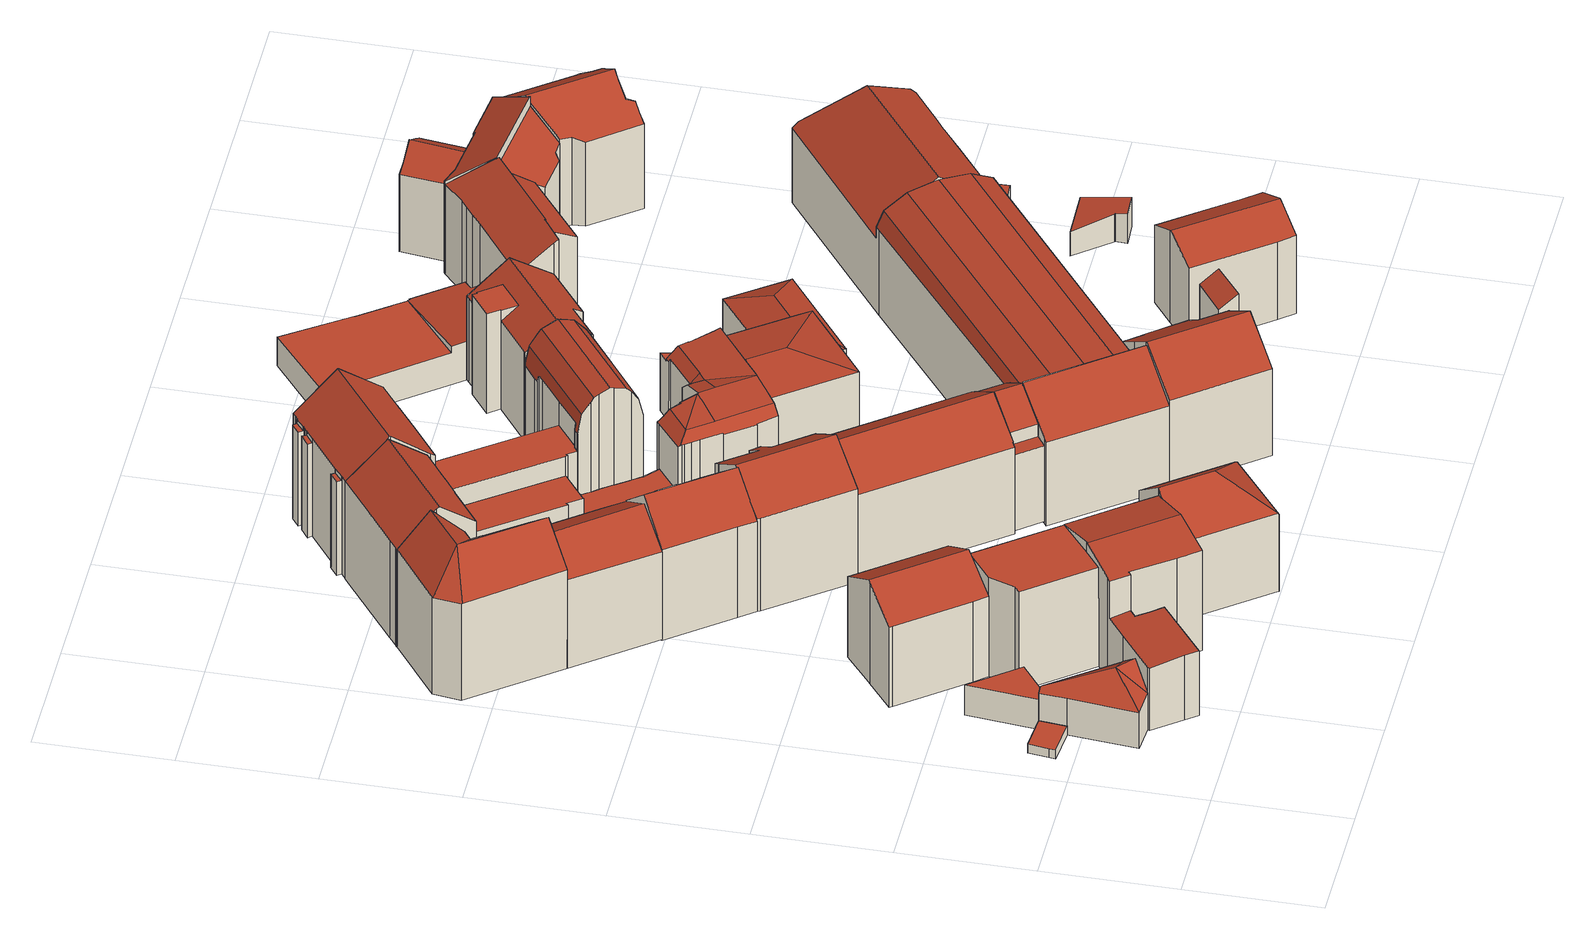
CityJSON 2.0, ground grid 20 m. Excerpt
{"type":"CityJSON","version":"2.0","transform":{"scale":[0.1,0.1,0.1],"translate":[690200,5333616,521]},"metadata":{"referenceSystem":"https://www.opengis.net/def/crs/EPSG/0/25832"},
"CityObjects":{
"building1":{"type":"Building","attributes":{"Gemeindeschluessel":"09162000","HoeheDach":"523.620","HoeheGrund":"522.074","Methode":"2000","NiedrigsteTraufeDesGebaeudes":"523.620","Geometrietyp2DReferenz":"3000","function":"31001_2000","roofType":"1000","measuredHeight":1.55},"geometry":[{"type":"MultiSurface","lod":"2","boundaries":[[[0,1,2,3]],[[4,5,6,0,3]],[[6,7,1,0]],[[3,2,8,4]],[[4,8,9,5]],[[5,9,7,6]],[[2,1,7,9,8]]],"semantics":{"surfaces":[{"type":"WallSurface"},{"type":"GroundSurface"},{"type":"RoofSurface"}],"values":[0,1,0,0,0,0,2]}}]},
"building2":{"type":"Building","attributes":{"Gemeindeschluessel":"09162000","HoeheDach":"531.590","HoeheGrund":"522.100","Methode":"2000","NiedrigsteTraufeDesGebaeudes":"528.345","Geometrietyp2DReferenz":"3000","function":"31001_2000","roofType":"3100","measuredHeight":9.49},"geometry":[{"type":"MultiSurface","lod":"2","boundaries":[[[10,11,12,3]],[[13,14,15,16,17,18,19,20]],[[21,22,23,24,0,25]],[[18,26,19]],[[26,21,25,12,11]],[[18,17,26]],[[20,19,26,11]],[[23,22,16,15]],[[13,20,11,10]],[[26,17,16,22,21]],[[3,12,25,0]],[[14,13,10,3,0,24,23,15]]],"semantics":{"surfaces":[{"type":"WallSurface"},{"type":"RoofSurface"},{"type":"GroundSurface"}],"values":[0,0,0,1,1,1,1,0,0,1,0,2]}}]},
"building3":{"type":"Building","attributes":{"Gemeindeschluessel":"09162000","HoeheDach":"527.252","HoeheGrund":"522.080","Methode":"1000","NiedrigsteTraufeDesGebaeudes":"527.252","Geometrietyp2DReferenz":"3000","function":"31001_2000","roofType":"1000","measuredHeight":5.17},"geometry":[{"type":"MultiSurface","lod":"2","boundaries":[[[27,28,29,30]],[[31,28,27,23]],[[0,30,29,32]],[[0,32,31,23]],[[23,27,30,0]],[[32,29,28,31]]],"semantics":{"surfaces":[{"type":"RoofSurface"},{"type":"WallSurface"},{"type":"GroundSurface"}],"values":[0,1,1,2,1,1]}}]},
"building4":{"type":"Building","attributes":{"Gemeindeschluessel":"09162000","HoeheDach":"540.941","HoeheGrund":"521.999","Methode":"2000","NiedrigsteTraufeDesGebaeudes":"532.823","Geometrietyp2DReferenz":"3000","function":"31001_1000","roofType":"3100","measuredHeight":18.94,"storeysAboveGround":6},"geometry":[{"type":"MultiSurface","lod":"2","boundaries":[[[33,34,35,36]],[[37,38,39,40]],[[41,42,43,44]],[[40,39,45,46]],[[44,43,47,48]],[[49,50,51,52,41,44,48,37,40,46,53,54,55,56,57,58,59,60,61,62]],[[46,45,63,53]],[[64,65,66,35,34,67,68,69]],[[58,70,71,59]],[[60,72,73,61]],[[52,51,67,34,33,74]],[[52,74,42,41]],[[49,69,68,50]],[[64,73,72,71,70,75,76,65]],[[70,58,57,75]],[[65,76,56,55,54,66]],[[67,51,50,68]],[[54,53,63,36,35,66]],[[38,47,43,42,74,33,36,63,45,39]],[[64,69,49,62,61,73]],[[56,76,75,57]],[[59,71,72,60]],[[48,47,38,37]]],"semantics":{"surfaces":[{"type":"WallSurface"},{"type":"GroundSurface"},{"type":"RoofSurface"}],"values":[0,0,0,0,0,1,0,2,0,0,0,0,0,2,0,0,0,0,2,0,0,0,0]}}]},
"building5":{"type":"Building","attributes":{"Gemeindeschluessel":"09162000","HoeheDach":"539.686","HoeheGrund":"522.020","Methode":"1000","NiedrigsteTraufeDesGebaeudes":"535.940","Geometrietyp2DReferenz":"3000","function":"31001_9998","roofType":"3100","measuredHeight":17.67,"storeysAboveGround":4},"geometry":[{"type":"MultiSurface","lod":"2","boundaries":[[[77,78,79,80]],[[81,82,83,84,85,86,87,88,89,77,80]],[[82,81,80,79,90,91]],[[90,79,78,92,93]],[[94,93,92,89,88,87]],[[84,95,96,85]],[[89,92,78,77]],[[86,97,94,87]],[[83,98,95,84]],[[96,95,98,91,90,93,94,97]],[[85,96,97,86]],[[82,91,98,83]]],"semantics":{"surfaces":[{"type":"WallSurface"},{"type":"GroundSurface"},{"type":"RoofSurface"}],"values":[0,1,0,2,0,0,0,0,0,2,0,0]}}]},
"building6":{"type":"Building","attributes":{"Gemeindeschluessel":"09162000","HoeheDach":"539.168","HoeheGrund":"522.030","Methode":"1000","NiedrigsteTraufeDesGebaeudes":"539.168","Geometrietyp2DReferenz":"3000","function":"31001_1000","roofType":"1000","measuredHeight":17.14,"storeysAboveGround":6},"geometry":[{"type":"MultiSurface","lod":"2","boundaries":[[[99,100,101,83]],[[55,102,103,104]],[[104,103,100,99]],[[104,99,83,82,57,56,55]],[[102,105,106,107,101,100,103]],[[83,101,107,82]],[[82,107,106,57]],[[56,105,102,55]],[[57,106,105,56]]],"semantics":{"surfaces":[{"type":"WallSurface"},{"type":"GroundSurface"},{"type":"RoofSurface"}],"values":[0,0,0,1,2,0,0,0,0]}}]},
"building7":{"type":"Building","attributes":{"Gemeindeschluessel":"09162000","HoeheDach":"543.840","HoeheGrund":"521.761","Methode":"2000","NiedrigsteTraufeDesGebaeudes":"535.363","Geometrietyp2DReferenz":"3000","function":"31001_1000","roofType":"3100","measuredHeight":22.08,"storeysAboveGround":5},"geometry":[{"type":"MultiSurface","lod":"2","boundaries":[[[108,109,110,111,112,113]],[[114,115,116,117]],[[118,119,120,121,122]],[[113,112,123,124,125,126,116,115]],[[124,127,128,125]],[[118,122,129,130]],[[131,124,123,132,133]],[[134,132,123,135]],[[127,124,121,120]],[[136,137,138,131,133]],[[109,136,133,132,134,110]],[[135,123,112,111]],[[113,115,114,108]],[[139,140,126,125,128]],[[139,119,118,130,137,136,109,108,114,117,140]],[[131,138,129,122,121,124]],[[111,110,134,135]],[[119,139,128,127,120]],[[130,129,138,137]],[[117,116,126,140]]],"semantics":{"surfaces":[{"type":"WallSurface"},{"type":"RoofSurface"},{"type":"GroundSurface"}],"values":[0,0,0,1,1,0,1,0,1,0,0,0,0,0,2,1,1,0,0,0]}}]},
"building8":{"type":"Building","attributes":{"Gemeindeschluessel":"09162000","HoeheDach":"540.956","HoeheGrund":"521.791","Methode":"1000","NiedrigsteTraufeDesGebaeudes":"537.035","Geometrietyp2DReferenz":"3000","function":"31001_1000","roofType":"3100","measuredHeight":19.16,"storeysAboveGround":5},"geometry":[{"type":"MultiSurface","lod":"2","boundaries":[[[141,142,139,143]],[[141,143,144,145,146]],[[147,148,149,146,145]],[[150,147,145,144]],[[139,142,149,148,117]],[[144,143,139,117,150]],[[117,148,147,150]],[[149,142,141,146]]],"semantics":{"surfaces":[{"type":"WallSurface"},{"type":"RoofSurface"},{"type":"GroundSurface"}],"values":[0,0,1,0,0,2,0,1]}}]},
"building9":{"type":"Building","attributes":{"Gemeindeschluessel":"09162000","HoeheDach":"540.622","HoeheGrund":"521.990","Methode":"1000","NiedrigsteTraufeDesGebaeudes":"535.429","Geometrietyp2DReferenz":"3000","function":"31001_1000","roofType":"2100","measuredHeight":18.63},"geometry":[{"type":"MultiSurface","lod":"2","boundaries":[[[151,152,153,154,155,156,157,158]],[[60,156,155,59]],[[159,160,161,162]],[[154,153,160,159,163,164]],[[165,166,167,168,169,170]],[[61,157,156,60]],[[171,172,62,61,60,59,164,163,159,162,169,168,167]],[[162,161,170,169]],[[167,166,173,171]],[[62,158,157,61]],[[152,165,170,161,160,153]],[[173,166,165,152,151]],[[172,171,173,151,158,62]],[[59,155,154,164]]],"semantics":{"surfaces":[{"type":"RoofSurface"},{"type":"WallSurface"},{"type":"GroundSurface"}],"values":[0,1,1,1,1,1,2,1,1,1,0,0,1,1]}}]},
"building10":{"type":"Building","attributes":{"Gemeindeschluessel":"09162000","HoeheDach":"542.470","HoeheGrund":"521.698","Methode":"2000","NiedrigsteTraufeDesGebaeudes":"537.062","Geometrietyp2DReferenz":"3000","function":"31001_1000","roofType":"3100","measuredHeight":20.77,"storeysAboveGround":5},"geometry":[{"type":"MultiSurface","lod":"2","boundaries":[[[174,175,176,177]],[[178,179,180,181,182]],[[180,183,176,175,184,185,186,187,181]],[[177,176,183,188]],[[189,185,184,190]],[[178,191,192,179]],[[179,192,188,183,180]],[[193,187,186,194]],[[193,195,182,181,187]],[[190,184,175,174]],[[191,178,182,195]],[[192,191,195,193,194,189,190,174,177,188]],[[194,186,185,189]]],"semantics":{"surfaces":[{"type":"WallSurface"},{"type":"RoofSurface"},{"type":"GroundSurface"}],"values":[0,1,1,0,0,0,0,0,0,0,0,2,0]}}]},
"building11":{"type":"Building","attributes":{"Gemeindeschluessel":"09162000","HoeheDach":"523.220","HoeheGrund":"521.718","Methode":"2000","NiedrigsteTraufeDesGebaeudes":"523.220","Geometrietyp2DReferenz":"3000","function":"31001_2000","roofType":"1000","measuredHeight":1.5},"geometry":[{"type":"MultiSurface","lod":"2","boundaries":[[[196,197,198,199,200,201]],[[202,203,204,205,206,207]],[[196,207,206,197]],[[201,202,207,196]],[[200,203,202,201]],[[197,206,205,198]],[[198,205,204,199]],[[199,204,203,200]]],"semantics":{"surfaces":[{"type":"GroundSurface"},{"type":"RoofSurface"},{"type":"WallSurface"}],"values":[0,1,2,2,2,2,2,2]}}]},
"building12":{"type":"Building","attributes":{"Gemeindeschluessel":"09162000","HoeheDach":"542.426","HoeheGrund":"521.731","Methode":"2000","NiedrigsteTraufeDesGebaeudes":"535.615","Geometrietyp2DReferenz":"3000","function":"31001_1000","roofType":"3100","measuredHeight":20.7,"storeysAboveGround":4},"geometry":[{"type":"MultiSurface","lod":"2","boundaries":[[[208,192,188,209,210,211,212,213,214,215,216]],[[217,216,215,218,219]],[[210,209,220,221]],[[217,219,222,223,224]],[[213,212,225,226]],[[214,227,218,215]],[[220,228,222,219,218,227,226,225,229,221]],[[192,208,224,223]],[[216,217,224,208]],[[212,211,229,225]],[[214,213,226,227]],[[210,221,229,211]],[[209,188,228,220]],[[222,228,188,192,223]]],"semantics":{"surfaces":[{"type":"GroundSurface"},{"type":"WallSurface"},{"type":"RoofSurface"}],"values":[0,1,1,2,1,1,2,1,1,1,1,1,1,1]}}]},
"building13":{"type":"Building","attributes":{"Gemeindeschluessel":"09162000","HoeheDach":"524.800","HoeheGrund":"521.750","Methode":"2000","NiedrigsteTraufeDesGebaeudes":"524.800","Geometrietyp2DReferenz":"3000","function":"31001_2000","roofType":"1000","measuredHeight":3.05},"geometry":[{"type":"MultiSurface","lod":"2","boundaries":[[[230,231,232,233]],[[234,235,236,237]],[[231,238,236,235,232]],[[233,234,237,239,230]],[[237,236,238,239]],[[239,238,231,230]],[[233,232,235,234]]],"semantics":{"surfaces":[{"type":"WallSurface"},{"type":"RoofSurface"},{"type":"GroundSurface"}],"values":[0,0,1,2,0,0,0]}}]},
"building14":{"type":"Building","attributes":{"Gemeindeschluessel":"09162000","HoeheDach":"543.886","HoeheGrund":"521.793","Methode":"2000","NiedrigsteTraufeDesGebaeudes":"525.460","Geometrietyp2DReferenz":"3000","function":"31001_1000","roofType":"3100","measuredHeight":22.09,"storeysAboveGround":5},"geometry":[{"type":"MultiSurface","lod":"2","boundaries":[[[240,241,242,243]],[[244,245,246,247]],[[248,249,250,251]],[[252,253,254,250]],[[136,109,255,256,257]],[[258,259,255,109]],[[260,261,262,263]],[[264,246,245,265,266,257,256,267]],[[268,269,270,249,248,271]],[[272,265,245,244]],[[243,242,273,274]],[[251,250,254,275,276]],[[277,271,248,251,276,278,279]],[[264,280,247,246]],[[260,281,282,283,284,261]],[[285,286,270,269]],[[274,273,286,285]],[[287,277,279,288]],[[255,259,275,254,253,283,282,267,256]],[[137,266,265,272]],[[268,287,288,289,258,109,136,137,272,244,247,280,281,260,263,290,240,243,274,285,269]],[[284,283,253,252]],[[266,137,136,257]],[[249,270,286,273,242,241,291,262,261,284,252,250]],[[258,289,278,276,275,259]],[[281,280,264,267,282]],[[263,262,291,290]],[[277,287,268,271]],[[290,291,241,240]],[[278,289,288,279]]],"semantics":{"surfaces":[{"type":"WallSurface"},{"type":"RoofSurface"},{"type":"GroundSurface"}],"values":[0,0,0,0,0,0,0,1,0,0,0,0,1,0,0,0,0,0,1,0,2,0,0,1,0,0,0,0,0,0]}}]},
"building15":{"type":"Building","attributes":{"Gemeindeschluessel":"09162000","HoeheDach":"541.540","HoeheGrund":"521.752","Methode":"2000","NiedrigsteTraufeDesGebaeudes":"534.866","Geometrietyp2DReferenz":"3000","function":"31001_1000","roofType":"3100","measuredHeight":19.79,"storeysAboveGround":5},"geometry":[{"type":"MultiSurface","lod":"2","boundaries":[[[292,293,294,295]],[[296,297,298,299]],[[300,301,302,303]],[[296,299,304,305,306,307,308]],[[309,310,294,293,311,312]],[[305,313,314,315,316,312,311,306]],[[317,318,315,314]],[[319,320,303,302]],[[321,322,323,324,318,317]],[[292,325,307,306,311,293]],[[316,324,323,309,312]],[[295,294,310,326]],[[304,299,298,301,300]],[[300,303,320,313,305,304]],[[319,321,317,314,313,320]],[[318,324,316,315]],[[322,326,310,309,323]],[[327,308,307,325]],[[322,321,319,302,301,298,297,327,325,292,295,326]],[[308,327,297,296]]],"semantics":{"surfaces":[{"type":"WallSurface"},{"type":"RoofSurface"},{"type":"GroundSurface"}],"values":[0,0,0,1,1,0,1,0,0,0,1,0,0,1,0,0,0,0,2,0]}}]},
"building16":{"type":"Building","attributes":{"Gemeindeschluessel":"09162000","HoeheDach":"544.170","HoeheGrund":"521.806","Methode":"1000","NiedrigsteTraufeDesGebaeudes":"529.211","Geometrietyp2DReferenz":"3000","function":"31001_1000","roofType":"3100","measuredHeight":22.36,"storeysAboveGround":6},"geometry":[{"type":"MultiSurface","lod":"2","boundaries":[[[328,329,330,331]],[[332,333,334,335,336]],[[337,338,339,340]],[[341,342,343,344]],[[345,346,347,348]],[[349,350,351,352]],[[353,354,334,333]],[[355,356,357,358]],[[359,360,361,362]],[[332,336,363,364]],[[365,366,367,368]],[[369,370,371,290]],[[260,281,280,247,372,373,353,333,332,364,374,375,376,377,378,379,359,362,380,381,382,355,358,365,368,383,384,385,386,341,344,387,388,389,390,391,345,348,337,340,369,290,263]],[[376,375,392,331,330]],[[387,393,394,388]],[[395,371,370,339,338,347,346,396,397,398,399,349,352]],[[353,373,400,401,354]],[[344,343,393,387]],[[374,402,392,375]],[[386,403,342,341]],[[355,382,404,405,356]],[[368,367,406,383]],[[391,396,346,345]],[[401,400,336,335]],[[377,407,408,378]],[[385,399,398,403,386]],[[374,364,363,329,328,402]],[[401,335,334,354]],[[247,246,409,372]],[[410,411,361,360]],[[389,412,413,390]],[[359,379,414,415,410,360]],[[378,408,414,379]],[[413,412,394,393,343,342,403]],[[381,416,404,382]],[[348,347,338,337]],[[260,263,395,352,351,417]],[[384,349,399,385]],[[390,413,397,396,391]],[[328,331,392,402]],[[340,339,370,369]],[[403,398,397,413]],[[410,415,418,411]],[[380,419,416,381]],[[280,264,246,247]],[[420,417,351,350,406,367,366,357,356,405,421]],[[358,357,366,365]],[[264,421,405,404,416,419,418,415,414,408,407,330,329,363,336,400,409,246]],[[260,417,420,281]],[[290,371,395,263]],[[388,394,412,389]],[[380,362,361,411,418,419]],[[372,409,400,373]],[[376,330,407,377]],[[280,281,420,421,264]],[[383,406,350,349,384]]],"semantics":{"surfaces":[{"type":"WallSurface"},{"type":"GroundSurface"},{"type":"RoofSurface"}],"values":[0,0,0,0,0,0,0,0,0,0,0,0,1,0,0,2,0,0,0,0,0,0,0,0,0,0,0,2,0,2,0,0,0,2,0,0,0,0,0,2,0,0,0,0,0,2,0,2,0,0,0,0,0,0,0,0]}}]},
"building17":{"type":"Building","attributes":{"Gemeindeschluessel":"09162000","HoeheDach":"524.511","HoeheGrund":"521.809","Methode":"1000","NiedrigsteTraufeDesGebaeudes":"524.511","Geometrietyp2DReferenz":"3000","function":"31001_2000","roofType":"1000","measuredHeight":2.7,"storeysAboveGround":1},"geometry":[{"type":"MultiSurface","lod":"2","boundaries":[[[240,290,369,340,337,422,423,424,425,426,427,428,429]],[[290,430,431,369]],[[340,432,433,337]],[[425,434,435,426]],[[423,436,437,424]],[[337,433,438,422]],[[427,439,440,428]],[[369,431,432,340]],[[441,440,439,435,434,437,436,438,433,432,431,430,442]],[[429,441,442,240]],[[426,435,439,427]],[[424,437,434,425]],[[428,440,441,429]],[[422,438,436,423]],[[240,442,430,290]]],"semantics":{"surfaces":[{"type":"GroundSurface"},{"type":"WallSurface"},{"type":"RoofSurface"}],"values":[0,1,1,1,1,1,1,1,2,1,1,1,1,1,1]}}]},
"building18":{"type":"Building","attributes":{"Gemeindeschluessel":"09162000","HoeheDach":"541.933","HoeheGrund":"521.950","Methode":"2000","NiedrigsteTraufeDesGebaeudes":"535.449","Geometrietyp2DReferenz":"3000","function":"31001_9998","roofType":"3100","measuredHeight":19.98,"storeysAboveGround":4},"geometry":[{"type":"MultiSurface","lod":"2","boundaries":[[[443,444,445,446]],[[447,448,449,450]],[[451,445,444,452,453,454,449,448,455,456,457,458]],[[459,458,457,460]],[[461,451,458,459]],[[462,453,452,463]],[[464,465,443,446,461,459,460,466,467,447,450,468]],[[455,467,466,456]],[[464,468,454,453,462]],[[451,461,446,445]],[[464,462,463,465]],[[460,457,456,466]],[[443,465,463,452,444]],[[467,455,448,447]],[[450,449,454,468]]],"semantics":{"surfaces":[{"type":"WallSurface"},{"type":"RoofSurface"},{"type":"GroundSurface"}],"values":[0,0,1,0,0,1,2,0,0,0,0,0,0,0,0]}}]},
"building19":{"type":"Building","attributes":{"Gemeindeschluessel":"09162000","HoeheDach":"541.490","HoeheGrund":"521.850","Methode":"2000","NiedrigsteTraufeDesGebaeudes":"535.098","Geometrietyp2DReferenz":"3000","function":"31001_1000","roofType":"3900","measuredHeight":19.64,"storeysAboveGround":6},"geometry":[{"type":"MultiSurface","lod":"2","boundaries":[[[469,470,471,472,473,474]],[[475,476,477,478]],[[479,480,481,482,483]],[[484,485,486,487]],[[488,489,490,491,492]],[[492,491,482,481,493,494]],[[479,483,490,489]],[[495,496,497,498]],[[469,474,499,500]],[[501,502,485,484]],[[503,504,472,471,505,506]],[[470,487,486,505,471]],[[507,508,502,501]],[[508,507,498,497]],[[509,510,511,512,513]],[[510,488,492,494,511]],[[514,515,496,495]],[[488,510,509,516,517,518,475,478,514,495,498,507,501,484,487,470,469,500,480,479,489]],[[516,509,513,504,503]],[[517,519,520,518]],[[508,497,496,515,477,476,520,519,506,505,486,485,502]],[[480,500,499,493,481]],[[513,512,473,472,504]],[[511,494,493,499,474,473,512]],[[478,477,515,514]],[[490,483,482,491]],[[517,516,503,506,519]],[[518,520,476,475]]],"semantics":{"surfaces":[{"type":"WallSurface"},{"type":"RoofSurface"},{"type":"GroundSurface"}],"values":[0,0,0,0,0,1,0,0,0,0,1,0,0,0,0,0,0,2,0,0,1,0,1,1,0,1,0,0]}}]},
"building20":{"type":"Building","attributes":{"Gemeindeschluessel":"09162000","HoeheDach":"534.952","HoeheGrund":"521.804","Methode":"2000","NiedrigsteTraufeDesGebaeudes":"531.790","Geometrietyp2DReferenz":"3000","function":"31001_1000","roofType":"1000","measuredHeight":13.15,"storeysAboveGround":3},"geometry":[{"type":"MultiSurface","lod":"2","boundaries":[[[521,522,523,524,525]],[[526,527,528,529]],[[530,531,532,533,525,524]],[[534,535,536]],[[537,538,539,540,541,542]],[[543,544,545,546,547]],[[548,549,550,551,552,553,554,555,531,530,556]],[[526,557,558,559,527]],[[560,561,533,532,562,563]],[[564,565,566,567]],[[568,552,551,569]],[[538,570,571,534,539]],[[572,573,574,575]],[[576,577,578,535,559,558,579,580]],[[562,532,531,581]],[[582,583,553,552,568,584]],[[585,550,549,586]],[[578,587,588,566,565,574,573,589,590,547,546,536,535]],[[576,428,429,577]],[[534,536,546,545,591,592,540,539]],[[567,566,588,593]],[[594,590,589,595]],[[596,597,571,570]],[[428,576,580,598]],[[530,524,523,599,556]],[[600,601,560,563]],[[595,589,573,572]],[[592,556,602,541,540]],[[575,574,565,564]],[[586,549,548,591,545,544]],[[581,531,555,603]],[[604,554,553,583]],[[556,599,605,602]],[[529,528,597,596]],[[521,525,533,561]],[[429,606,587,578,577]],[[607,569,551,550,585]],[[582,584,569,607]],[[608,579,558,557]],[[604,601,600,603,555,554]],[[593,588,587,606]],[[522,537,542,605,599,523]],[[602,605,542,541]],[[569,584,568]],[[579,608,598,580]],[[534,571,597,528,527,559,535]],[[600,563,562,581,603]],[[543,594,595,572,575,564,567,593,606,429,428,598,608,557,526,529,596,570,538,537,522,521,561,560,601,604,583,582,607,585,586,544]],[[543,547,590,594]],[[591,548,556,592]]],"semantics":{"surfaces":[{"type":"WallSurface"},{"type":"RoofSurface"},{"type":"GroundSurface"}],"values":[0,0,1,1,0,0,1,0,0,0,0,0,0,1,0,0,0,1,0,1,0,0,0,0,1,0,0,1,0,0,0,0,1,0,0,0,0,0,0,0,0,0,1,1,0,1,1,2,0,1]}}]},
"building21":{"type":"Building","attributes":{"Gemeindeschluessel":"09162000","HoeheDach":"524.188","HoeheGrund":"521.808","Methode":"1000","NiedrigsteTraufeDesGebaeudes":"524.188","Geometrietyp2DReferenz":"3000","function":"51009_1610","roofType":"1000","measuredHeight":2.38},"geometry":[{"type":"MultiSurface","lod":"2","boundaries":[[[609,610,611,612]],[[612,611,613,614]],[[613,611,610,615]],[[614,613,615,616]],[[616,615,610,609]],[[616,609,612,614]]],"semantics":{"surfaces":[{"type":"WallSurface"},{"type":"RoofSurface"},{"type":"GroundSurface"}],"values":[0,0,1,0,0,2]}}]},
"building22":{"type":"Building","attributes":{"Gemeindeschluessel":"09162000","HoeheDach":"536.995","HoeheGrund":"522.170","Methode":"2000","NiedrigsteTraufeDesGebaeudes":"535.254","Geometrietyp2DReferenz":"3000","function":"31001_2000","roofType":"2100","measuredHeight":14.82},"geometry":[{"type":"MultiSurface","lod":"2","boundaries":[[[617,618,619,620]],[[617,620,621,622]],[[618,623,624,619]],[[623,622,621,624]],[[617,622,623,618]],[[619,624,621,620]]],"semantics":{"surfaces":[{"type":"WallSurface"},{"type":"GroundSurface"},{"type":"RoofSurface"}],"values":[0,1,2,0,0,0]}}]},
"building23":{"type":"Building","attributes":{"Gemeindeschluessel":"09162000","HoeheDach":"534.920","HoeheGrund":"521.848","Methode":"2000","NiedrigsteTraufeDesGebaeudes":"528.580","Geometrietyp2DReferenz":"3000","function":"31001_1000","roofType":"3200","measuredHeight":13.07,"storeysAboveGround":3},"geometry":[{"type":"MultiSurface","lod":"2","boundaries":[[[625,549,626,627,628,629,630]],[[628,627,631,632]],[[633,634,632,631]],[[635,636,637,626,549]],[[638,639,640,641,642,643]],[[638,643,644,645,646]],[[630,647,648,649,625]],[[648,647,650,651]],[[625,649,635,549]],[[640,639,652]],[[633,631,637,636]],[[645,629,628,646]],[[631,627,626,637]],[[647,630,629,645]],[[639,638,646,652]],[[651,650,643,642]],[[643,650,644]],[[634,641,640,652,632]],[[641,634,633,636,635,649,648,651,642]],[[628,632,652,646]],[[645,644,650,647]]],"semantics":{"surfaces":[{"type":"RoofSurface"},{"type":"WallSurface"},{"type":"GroundSurface"}],"values":[0,0,1,1,1,0,1,1,1,0,1,1,0,1,0,1,0,1,2,1,0]}}]},
"building24":{"type":"Building","attributes":{"Gemeindeschluessel":"09162000","HoeheDach":"540.840","HoeheGrund":"521.858","Methode":"2000","NiedrigsteTraufeDesGebaeudes":"535.778","Geometrietyp2DReferenz":"3000","function":"31001_1000","roofType":"3100","measuredHeight":18.98,"storeysAboveGround":5},"geometry":[{"type":"MultiSurface","lod":"2","boundaries":[[[653,654,655,656,657,658,659,660]],[[661,662,663,664]],[[500,665,666,469]],[[655,654,667]],[[664,663,668,669]],[[470,670,671,487]],[[470,469,666,672,670]],[[673,674,675,676]],[[677,678,679,667,654,653]],[[680,658,657,681,682]],[[677,653,660,683]],[[684,685,686,687]],[[479,688,689,480]],[[480,689,665,500]],[[690,659,658,680]],[[691,692,662,661]],[[682,681,674,673]],[[693,694,695,696]],[[687,686,688,479]],[[681,657,656]],[[470,487,678,677,683,690,680,682,673,676,693,696,691,661,664,669,684,687,479,480,500,469]],[[669,668,685,684]],[[693,676,675,697,694]],[[696,695,692,691]],[[672,697,675,674,681,656,655,667,679,671,670]],[[683,660,659,690]],[[672,666,665,689,688,686,685,668,663,662,692,695,694,697]],[[487,671,679,678]]],"semantics":{"surfaces":[{"type":"RoofSurface"},{"type":"WallSurface"},{"type":"GroundSurface"}],"values":[0,1,1,1,1,1,1,1,1,1,1,1,1,1,1,1,1,1,1,1,2,1,1,1,0,1,0,1]}}]},
"building25":{"type":"Building","attributes":{"Gemeindeschluessel":"09162000","HoeheDach":"541.630","HoeheGrund":"521.481","Methode":"2000","NiedrigsteTraufeDesGebaeudes":"534.169","Geometrietyp2DReferenz":"3000","function":"31001_9998","roofType":"3900","measuredHeight":20.15,"storeysAboveGround":4},"geometry":[{"type":"MultiSurface","lod":"2","boundaries":[[[698,699,700,701]],[[702,703,704,705,706,707]],[[708,709,702,710,711]],[[712,713,714,715]],[[716,717,718,719]],[[698,719,718,720,721,699]],[[722,723,724,725]],[[720,726,727,728,729,708,711,730,721]],[[709,731,703,702]],[[732,733,734,735]],[[702,707,736,737,710]],[[712,715,738,732,735,716,719,698,701,739,740,741,742,743,722,725,744,745,746]],[[720,718,717,734,733,726]],[[745,747,748,746]],[[701,700,749,739]],[[742,741,706,705,750]],[[743,751,723,722]],[[732,738,752,727,726,733]],[[742,750,751,743]],[[704,723,751,750,705]],[[715,714,752,738]],[[729,753,731,709,708]],[[739,749,754,740]],[[744,755,747,745]],[[756,748,747,755,724,723,704,703,731]],[[727,752,714,713,757,758,728]],[[741,740,754,736,707,706]],[[756,731,753,758,757]],[[711,710,737,730]],[[725,724,755,744]],[[735,734,717,716]],[[728,758,753,729]],[[730,737,736,754,749,700,699,721]],[[712,746,748,756,757,713]]],"semantics":{"surfaces":[{"type":"WallSurface"},{"type":"RoofSurface"},{"type":"GroundSurface"}],"values":[0,1,1,0,0,0,0,0,0,0,0,2,1,0,0,0,0,0,0,1,0,1,0,0,1,1,0,0,1,0,0,1,1,0]}}]},
"building26":{"type":"Building","attributes":{"Gemeindeschluessel":"09162000","HoeheDach":"528.403","HoeheGrund":"521.770","Methode":"2000","NiedrigsteTraufeDesGebaeudes":"526.695","Geometrietyp2DReferenz":"3000","function":"31001_9998","roofType":"1000","measuredHeight":6.63},"geometry":[{"type":"MultiSurface","lod":"2","boundaries":[[[759,760,761,762]],[[763,764,765,766]],[[767,768,769,770,771,772,761,760,773,774,775]],[[765,764,776,777,778,779,780,781,782,783]],[[784,767,775,785]],[[767,784,786,768]],[[787,762,761,772,782,781]],[[788,773,760,759]],[[789,790,786,784,785,791,788,759,762,787,792,793,794,795,796,763,766]],[[770,789,766,765,783,771]],[[787,781,780,792]],[[792,780,779,793]],[[796,776,764,763]],[[790,769,768,786]],[[785,775,774,791]],[[771,783,782,772]],[[791,774,773,788]],[[793,779,778,794]],[[794,778,777,795]],[[789,770,769,790]],[[795,777,776,796]]],"semantics":{"surfaces":[{"type":"WallSurface"},{"type":"RoofSurface"},{"type":"GroundSurface"}],"values":[0,0,1,1,0,0,0,0,2,0,0,0,0,0,0,0,0,0,0,0,0]}}]},
"building27":{"type":"Building","attributes":{"Gemeindeschluessel":"09162000","HoeheDach":"538.400","HoeheGrund":"522.172","Methode":"2000","NiedrigsteTraufeDesGebaeudes":"535.622","Geometrietyp2DReferenz":"3000","function":"31001_9998","roofType":"3100","measuredHeight":16.23,"storeysAboveGround":4},"geometry":[{"type":"MultiSurface","lod":"2","boundaries":[[[797,798,799,800]],[[801,802,803,804,805,806,807,808]],[[809,802,801,798,797]],[[810,811,808,807,812]],[[813,799,798,801,808,811]],[[810,812,814,815,816,817,809,797,800,818]],[[812,807,806,814]],[[800,799,813,818]],[[817,803,802,809]],[[815,805,804,816]],[[816,804,803,817]],[[814,806,805,815]],[[818,813,811,810]]],"semantics":{"surfaces":[{"type":"WallSurface"},{"type":"RoofSurface"},{"type":"GroundSurface"}],"values":[0,1,0,0,1,2,0,0,0,0,0,0,0]}}]},
"building28":{"type":"Building","attributes":{"Gemeindeschluessel":"09162000","HoeheDach":"541.741","HoeheGrund":"521.780","Methode":"2000","NiedrigsteTraufeDesGebaeudes":"536.977","Geometrietyp2DReferenz":"3000","function":"31001_9998","roofType":"2100","measuredHeight":19.96,"storeysAboveGround":5},"geometry":[{"type":"MultiSurface","lod":"2","boundaries":[[[819,820,821,822]],[[823,824,825,796]],[[826,827,828,829]],[[828,830,831,832,822,821,833,834,835,825,824,829]],[[836,819,822,832]],[[795,796,825,835]],[[837,833,821,820]],[[826,829,824,823]],[[838,839,840,841,842]],[[843,839,838,844]],[[841,831,830,842]],[[845,834,833,837]],[[846,840,839,843]],[[795,835,834,845]],[[846,836,832,831,841,840]],[[827,844,838,842,830,828]],[[827,826,823,796,795,845,837,820,819,836,846,843,844]]],"semantics":{"surfaces":[{"type":"WallSurface"},{"type":"RoofSurface"},{"type":"GroundSurface"}],"values":[0,0,0,1,0,0,0,0,1,0,0,0,0,0,0,0,2]}}]},
"building29":{"type":"Building","attributes":{"Gemeindeschluessel":"09162000","HoeheDach":"527.069","HoeheGrund":"522.030","Methode":"1000","NiedrigsteTraufeDesGebaeudes":"526.134","Geometrietyp2DReferenz":"3000","function":"31001_2000","roofType":"1000","measuredHeight":5.04},"geometry":[{"type":"MultiSurface","lod":"2","boundaries":[[[847,848,849,850]],[[848,851,852,853,854,849]],[[855,851,848,847]],[[856,852,851,855]],[[857,854,853,858]],[[850,857,858,856,855,847]],[[850,849,854,857]],[[858,853,852,856]]],"semantics":{"surfaces":[{"type":"WallSurface"},{"type":"RoofSurface"},{"type":"GroundSurface"}],"values":[0,1,0,0,0,2,0,0]}}]},
"building30":{"type":"Building","attributes":{"Gemeindeschluessel":"09162000","HoeheDach":"526.814","HoeheGrund":"521.850","Methode":"1000","NiedrigsteTraufeDesGebaeudes":"526.215","Geometrietyp2DReferenz":"3000","function":"31001_2000","roofType":"2100","measuredHeight":4.96},"geometry":[{"type":"MultiSurface","lod":"2","boundaries":[[[859,860,861,862]],[[859,862,863,864]],[[863,865,866,864]],[[862,861,865,863]],[[859,864,866,860]],[[865,861,860,866]]],"semantics":{"surfaces":[{"type":"WallSurface"},{"type":"RoofSurface"},{"type":"GroundSurface"}],"values":[0,0,0,1,2,0]}}]},
"building31":{"type":"Building","attributes":{"Gemeindeschluessel":"09162000","HoeheDach":"541.608","HoeheGrund":"521.821","Methode":"2000","NiedrigsteTraufeDesGebaeudes":"535.780","Geometrietyp2DReferenz":"3000","function":"31001_9998","roofType":"2100","measuredHeight":19.79,"storeysAboveGround":5},"geometry":[{"type":"MultiSurface","lod":"2","boundaries":[[[867,868,869,870]],[[871,872,873,846]],[[819,874,875,876]],[[877,878,879,880]],[[881,882,883,884]],[[876,875,885,886]],[[887,888,889,890]],[[891,869,868,879,878,883,882,892,885,875,874]],[[836,891,874,819]],[[893,894,872,871]],[[846,873,870,869,891,836]],[[880,895,887,890,893,871,846,836,819,876,886,896,881,884,877]],[[886,885,892,896]],[[896,892,882,881]],[[890,889,894,893]],[[873,872,894,889,888,897,867,870]],[[895,897,888,887]],[[880,879,868,867,897,895]],[[884,883,878,877]]],"semantics":{"surfaces":[{"type":"WallSurface"},{"type":"RoofSurface"},{"type":"GroundSurface"}],"values":[0,0,0,0,0,0,0,1,0,0,0,2,0,0,0,1,0,0,0]}}]},
"building32":{"type":"Building","attributes":{"Gemeindeschluessel":"09162000","HoeheDach":"538.004","HoeheGrund":"521.820","Methode":"1000","NiedrigsteTraufeDesGebaeudes":"535.119","Geometrietyp2DReferenz":"3000","function":"31001_9998","roofType":"3100","measuredHeight":16.18,"storeysAboveGround":4},"geometry":[{"type":"MultiSurface","lod":"2","boundaries":[[[898,899,900,901]],[[884,902,903,881]],[[904,905,906,907,908,909,901,900]],[[910,884,881,896,911,886,898,901,909,908,907,912]],[[886,913,899,898]],[[881,903,914,896]],[[914,903,902,915,916,906,905,904,917]],[[917,904,900,899,913]],[[884,910,912,916,915,902]],[[911,896,914,917,913,886]],[[907,906,916,912]]],"semantics":{"surfaces":[{"type":"WallSurface"},{"type":"GroundSurface"},{"type":"RoofSurface"}],"values":[0,0,0,1,0,0,2,2,0,0,0]}}]},
"building33":{"type":"Building","attributes":{"Gemeindeschluessel":"09162000","HoeheDach":"541.282","HoeheGrund":"521.800","Methode":"2000","NiedrigsteTraufeDesGebaeudes":"536.326","Geometrietyp2DReferenz":"3000","function":"31001_9998","roofType":"3100","measuredHeight":19.48,"storeysAboveGround":5},"geometry":[{"type":"MultiSurface","lod":"2","boundaries":[[[918,919,920,895]],[[921,922,923,924,925,926]],[[927,928,929,930]],[[930,929,919,918]],[[931,932,924,923]],[[933,934,935,936]],[[921,926,934,933]],[[937,938,932,931]],[[931,923,922,921,933,936,939,927,930,918,895,940,880,941,877,942,943,944,937]],[[942,945,946,943]],[[927,939,936,935,947,928]],[[943,946,948,944]],[[944,948,938,937]],[[949,950,951,877,941,880]],[[925,924,932,938,948,946,945,951,950]],[[919,929,928,947,935,934,926,925,950,949,952,920]],[[920,952,949,880,940,895]],[[877,951,945,942]]],"semantics":{"surfaces":[{"type":"WallSurface"},{"type":"GroundSurface"},{"type":"RoofSurface"}],"values":[0,0,0,0,0,0,0,0,1,0,0,0,0,0,2,2,0,0]}}]}
},
"vertices":[
[100,261,11],[100,261,26],[96,220,26],[96,220,11],[41,225,11],[42,234,11],[46,265,11],[46,265,26],[41,225,26],[42,234,26],
[86,118,11],[86,118,73],[96,220,74],[130,115,11],[161,139,11],[192,162,11],[192,162,73],[192,162,74],[161,139,106],[130,115,74],[130,115,73],[108,260,79],[118,259,73],[118,259,11],[108,260,11],[100,261,73],[136,161,106],
[118,259,63],[166,295,63],[110,366,63],[100,261,63],[166,295,11],[110,366,11],
[246,163,120],[246,163,182],[226,188,182],[226,188,118],[162,71,10],[162,71,121],[129,112,118],[129,112,10],[247,137,10],[247,137,121],[260,119,122],[260,119,10],[130,115,118],[130,115,10],[175,53,122],[175,53,10],[317,78,10],[293,108,10],[249,166,10],[235,155,10],[192,162,10],[232,193,10],[253,209,10],[283,232,10],[335,274,10],[401,191,10],[424,161,10],[415,155,10],[415,154,10],[373,122,10],[192,162,118],[369,119,199],[281,231,199],[232,193,184],[249,166,184],[293,108,183],[317,78,183],[401,191,183],[424,161,183],[415,155,185],[415,154,185],[235,155,120],[335,274,183],[283,232,199],
[284,447,10],[284,447,149],[299,428,149],[299,428,10],[250,389,10],[247,387,10],[201,351,10],[185,370,10],[110,466,10],[107,470,10],[153,507,10],[156,509,10],[205,548,10],[250,389,187],[247,387,185],[205,548,149],[156,509,187],[153,507,185],[185,370,149],[110,466,149],[107,470,149],[201,351,149],
[188,312,10],[188,312,182],[201,351,182],[253,209,182],[178,304,182],[178,304,10],[283,232,182],[335,274,182],[247,387,182],
[160,1046,8],[177,1059,8],[177,1059,148],[161,1047,148],[161,1047,174],[160,1046,175],[199,993,8],[199,993,175],[201,991,175],[201,991,8],[12,1086,8],[6,1045,8],[6,1045,175],[12,1085,175],[12,1086,175],[150,1062,174],[68,1063,228],[151,953,228],[155,957,224],[7,1043,176],[105,918,178],[104,1154,177],[104,1154,8],[135,1114,228],[166,1074,174],[141,1107,218],[166,1074,144],[150,1062,144],[141,1107,8],[104,1155,8],[104,1155,176],[105,918,8],[155,957,8],
[193,804,160],[105,918,161],[193,804,8],[291,874,8],[291,874,161],[243,839,200],[272,900,161],[201,991,161],[152,954,200],[272,900,8],
[465,3,145],[476,93,196],[425,160,196],[425,159,196],[424,161,196],[415,155,187],[415,154,187],[373,122,145],[476,199,10],[476,199,145],[564,84,145],[564,84,10],[425,160,10],[425,159,10],[564,82,146],[565,81,145],[565,81,10],[564,82,10],[563,83,10],[563,83,146],[465,2,10],[465,3,10],[465,2,144],
[338,813,7],[338,813,163],[359,786,163],[359,786,7],[263,713,164],[281,690,163],[328,726,215],[242,839,215],[193,804,163],[376,763,163],[341,815,161],[321,840,161],[319,838,163],[291,874,163],[376,763,7],[321,840,7],[341,815,7],[263,713,7],[281,690,7],[291,874,7],[319,838,7],[193,804,7],
[227,1011,7],[256,1033,7],[263,1023,7],[282,997,7],[263,985,7],[252,978,7],[252,978,22],[263,985,22],[282,997,22],[263,1023,22],[256,1033,22],[227,1011,22],
[283,686,7],[378,762,7],[389,771,7],[429,718,7],[454,737,7],[465,723,7],[440,703,7],[481,650,7],[373,569,7],[373,569,168],[481,650,168],[427,610,214],[378,762,177],[389,771,168],[334,731,214],[281,690,168],[283,686,168],[454,737,146],[465,723,146],[440,703,168],[376,763,178],[429,718,168],
[328,903,8],[328,903,38],[263,985,38],[263,985,8],[282,997,8],[282,997,38],[316,953,38],[316,953,8],[345,916,38],[345,916,8],
[392,956,8],[392,956,76],[391,954,76],[391,954,8],[122,1168,8],[122,1168,177],[236,1254,177],[236,1254,8],[277,1095,45],[277,1095,76],[260,1118,76],[260,1118,45],[274,1129,76],[274,1129,182],[260,1118,182],[177,1059,184],[143,1103,229],[141,1107,226],[234,1101,8],[234,1101,184],[313,1151,8],[313,1151,77],[328,1130,77],[328,1130,8],[273,1205,226],[109,1158,177],[104,1155,177],[275,1202,229],[270,1096,8],[281,1094,8],[281,1094,76],[270,1096,45],[109,1158,8],[376,975,76],[376,975,8],[236,1101,182],[236,1101,45],[267,1077,45],[247,1099,45],[244,1080,45],[273,1205,8],[277,1199,8],[277,1199,226],[310,1155,182],[310,1155,77],[373,972,8],[373,972,76],[267,1077,8],[244,1080,8],[247,1099,8],[434,988,8],[434,988,77],
[648,419,8],[648,419,164],[640,412,172],[640,412,8],[482,650,158],[482,650,8],[481,650,8],[481,650,158],[373,569,158],[373,569,8],[519,381,8],[519,381,158],[427,609,205],[574,421,205],[619,456,166],[618,457,166],[625,463,159],[609,389,198],[613,392,195],[619,456,165],[581,426,198],[525,384,162],[525,384,139],[541,396,141],[541,396,163],[554,347,139],[570,359,141],[524,385,8],[524,385,162],[554,347,8],[601,383,8],[601,383,191],[570,359,163],[618,457,8],[613,392,8],[625,463,8],
[319,1317,170],[319,1317,177],[335,1328,177],[335,1328,170],[261,1273,8],[257,1278,8],[257,1278,170],[261,1273,170],[261,1273,177],[447,975,8],[447,975,111],[438,988,111],[438,988,8],[403,1138,8],[403,1138,82],[415,1147,82],[415,1147,8],[456,979,8],[456,979,111],[455,980,111],[455,980,8],[367,1182,111],[367,1182,177],[317,1145,177],[317,1145,111],[242,1267,8],[242,1267,170],[411,1299,8],[411,1299,231],[447,1251,182],[447,1251,8],[338,1340,8],[338,1340,170],[353,1351,170],[353,1351,8],[320,1317,177],[320,1317,8],[451,1246,8],[451,1246,177],[421,1223,177],[421,1223,8],[436,986,8],[436,986,111],[434,988,111],[239,1255,8],[246,1261,8],[315,1322,8],[331,1334,8],[335,1328,8],[340,1332,8],[342,1333,8],[343,1334,8],[358,1345,8],[364,1350,8],[369,1354,8],[410,1215,8],[367,1182,8],[377,1168,8],[379,1170,8],[436,1119,8],[444,1108,8],[465,1079,8],[454,1071,8],[499,1011,8],[331,1334,170],[436,1119,82],[444,1108,82],[328,1130,111],[499,1011,111],[454,1071,111],[379,1170,111],[377,1168,111],[246,1261,177],[246,1261,170],[315,1322,170],[379,1170,82],[369,1354,177],[410,1300,232],[410,1215,177],[340,1332,177],[342,1333,177],[239,1255,177],[342,1334,170],[357,1346,170],[465,1079,82],[454,1071,82],[343,1334,177],[342,1334,177],[364,1350,177],[313,1151,182],[357,1346,177],[358,1345,177],[277,1199,232],[277,1200,232],
[447,974,8],[459,958,8],[467,948,8],[480,931,8],[496,909,8],[506,895,8],[527,877,8],[481,841,8],[434,988,35],[436,986,35],[438,988,35],[447,975,35],[480,931,35],[496,909,35],[459,958,35],[467,948,35],[447,974,35],[506,895,35],[527,877,35],[481,841,35],[392,956,35],
[723,240,9],[723,240,206],[750,262,182],[750,262,9],[867,155,9],[867,155,163],[866,155,164],[866,155,9],[784,288,151],[719,238,209],[815,115,209],[863,153,166],[839,193,162],[858,209,145],[813,266,144],[807,260,151],[807,260,9],[813,266,9],[784,288,9],[758,72,159],[662,195,159],[758,72,9],[662,195,9],[858,209,9],[839,193,9],[863,153,9],
[612,1033,9],[593,1060,9],[593,1060,190],[596,1056,196],[611,1036,205],[612,1033,204],[455,980,9],[455,980,142],[456,979,153],[456,979,9],[640,996,9],[629,1010,9],[629,1010,187],[636,1001,173],[640,996,142],[581,1075,9],[581,1075,142],[582,1075,146],[582,1075,9],[496,909,9],[506,895,9],[506,895,142],[502,901,173],[496,909,187],[625,1016,196],[491,915,196],[542,1043,9],[542,1043,152],[551,1050,151],[551,1050,9],[614,1032,203],[614,1032,9],[556,1057,9],[556,1057,141],[459,958,191],[462,955,196],[585,1070,173],[451,969,173],[550,1052,9],[550,1052,141],[467,948,9],[480,931,9],[480,931,203],[477,935,205],[467,948,199],[499,1011,9],[499,1011,152],[459,958,9],[447,974,9],[447,975,9],[447,974,142],[447,975,142],
[667,891,8],[618,854,8],[618,854,115],[619,854,115],[667,891,115],[543,865,8],[543,865,129],[551,855,133],[551,855,8],[628,842,129],[681,883,129],[671,897,112],[666,893,112],[571,833,139],[501,835,129],[528,800,129],[612,863,8],[571,832,8],[571,832,139],[571,832,140],[599,853,129],[612,863,113],[573,721,8],[598,740,8],[598,740,133],[584,729,129],[573,721,116],[627,762,139],[658,786,139],[718,831,139],[719,832,139],[715,837,138],[714,837,138],[689,870,131],[690,871,131],[615,832,129],[536,873,8],[536,873,121],[542,866,129],[687,909,8],[666,893,8],[671,897,108],[687,909,108],[500,815,8],[500,815,116],[492,825,116],[492,825,8],[715,837,108],[719,832,108],[554,854,8],[554,854,133],[521,786,8],[521,786,114],[522,787,116],[522,787,8],[527,877,113],[481,841,114],[482,839,116],[533,877,116],[531,881,113],[681,883,108],[715,838,8],[714,837,8],[715,838,108],[718,831,8],[658,786,8],[484,837,116],[486,833,116],[551,746,114],[552,747,115],[626,762,139],[588,812,140],[486,833,8],[552,747,8],[551,746,8],[553,852,8],[553,852,133],[531,881,8],[617,855,113],[696,875,108],[696,875,8],[605,846,129],[690,871,108],[689,870,8],[617,856,113],[484,837,8],[719,832,8],[533,877,8],
[578,1276,8],[578,1276,32],[590,1260,32],[590,1260,8],[546,1227,32],[546,1227,8],[533,1243,32],[533,1243,8],
[909,150,12],[909,150,160],[891,174,143],[891,174,12],[940,211,12],[958,188,12],[958,188,160],[940,211,143],
[718,831,124],[658,785,139],[695,735,139],[800,721,124],[788,737,124],[757,778,124],[681,631,124],[768,697,124],[681,631,9],[768,697,9],[658,786,9],[598,740,9],[598,740,124],[788,672,76],[788,671,76],[787,671,76],[787,671,9],[923,774,9],[923,774,76],[850,784,102],[788,737,102],[800,721,92],[757,778,76],[757,778,9],[718,831,9],[861,858,76],[861,858,9],[768,697,76],
[645,1122,181],[644,1121,181],[659,1100,181],[700,1131,181],[676,1162,181],[674,1161,181],[670,1167,181],[632,1139,181],[774,1073,9],[774,1073,148],[757,1060,148],[757,1060,9],[614,1032,196],[612,1033,198],[644,1121,163],[704,1020,148],[704,1020,9],[593,1060,176],[582,1075,162],[612,1034,198],[695,1177,9],[695,1177,153],[700,1181,153],[700,1181,9],[645,1122,9],[586,1078,9],[586,1078,162],[674,1161,9],[676,1162,153],[676,1162,9],[632,1139,9],[694,1033,9],[694,1033,160],[642,993,160],[642,993,9],[640,996,163],[629,1010,176],[670,1167,9],[778,1076,9],[778,1076,148],[739,1129,9],[739,1129,198],[746,1120,189],[746,1120,9],[738,1130,198],
[613,392,5],[613,392,156],[640,412,156],[640,412,5],[1018,597,200],[1022,591,206],[1199,727,206],[1183,819,142],[1177,827,134],[965,666,132],[664,314,201],[1022,591,201],[993,629,195],[635,352,195],[784,288,5],[784,288,152],[750,262,151],[750,262,5],[554,347,5],[554,347,154],[601,383,196],[601,383,5],[607,388,202],[607,388,156],[1289,686,5],[1289,686,138],[1289,678,133],[1289,678,5],[722,239,202],[722,239,151],[714,249,176],[693,277,195],[613,380,176],[1027,585,200],[662,195,5],[662,195,149],[549,343,149],[549,343,5],[965,666,151],[972,657,176],[723,240,5],[648,419,5],[957,660,5],[1177,827,5],[1257,727,5],[1292,689,5],[1234,637,5],[1222,628,5],[1179,595,5],[1222,628,133],[1179,595,134],[648,419,156],[1257,727,138],[1292,689,132],[723,240,151],[1052,553,195],[957,660,151],[1234,637,133],[1079,518,133],[1079,518,155],[1073,526,176],
[745,1346,8],[745,1346,57],[779,1301,57],[779,1301,8],[739,1129,8],[739,1129,74],[700,1181,74],[700,1181,8],[568,1353,62],[565,1351,62],[581,1330,62],[583,1329,62],[686,1199,62],[793,1282,57],[745,1347,57],[679,1440,57],[569,1354,62],[746,1120,74],[843,1192,60],[835,1203,60],[848,1214,58],[796,1281,58],[795,1279,58],[793,1282,58],[686,1199,74],[568,1353,8],[569,1354,8],[565,1351,8],[795,1279,8],[745,1347,8],[583,1329,8],[581,1330,8],[679,1440,8],[796,1281,8],[848,1214,8],[835,1203,8],[843,1192,8],[746,1120,8],
[1102,128,12],[1102,128,169],[1068,103,147],[1068,103,12],[1110,134,174],[1112,136,173],[1126,147,164],[1153,167,146],[1132,193,146],[1052,297,146],[1013,267,172],[1010,265,174],[1112,136,12],[967,232,12],[967,232,147],[1013,267,12],[1050,125,146],[1052,297,12],[1132,193,12],[1153,167,12],[1126,147,12],[1050,125,12],
[923,1257,8],[889,1227,8],[889,1227,166],[923,1257,163],[778,1076,8],[778,1076,201],[746,1120,166],[782,1070,8],[820,1097,8],[820,1097,207],[782,1070,206],[820,1096,207],[941,1186,207],[940,1190,205],[877,1218,166],[862,1207,166],[843,1192,166],[940,1190,8],[877,1218,8],[849,1058,160],[928,1119,161],[954,1139,161],[941,1186,188],[820,1096,188],[928,1119,8],[849,1058,8],[862,1207,8],[954,1139,8],
[1174,378,10],[1174,378,58],[1132,431,51],[1132,431,10],[1175,377,59],[1175,360,61],[1212,362,61],[1210,433,51],[1175,377,10],[1175,360,10],[1210,433,10],[1212,362,10],
[1208,530,9],[1207,593,9],[1207,593,58],[1208,530,58],[1180,529,52],[1180,529,9],[1179,591,52],[1179,591,9],
[1082,1172,190],[1082,1172,206],[940,1189,206],[940,1189,190],[956,1140,8],[956,1140,157],[954,1139,156],[923,1257,168],[925,1259,167],[925,1259,8],[1117,1231,8],[1117,1231,169],[1083,1174,205],[1083,1174,8],[1033,1238,8],[1033,1238,171],[1033,1241,169],[1033,1241,8],[948,1248,171],[948,1248,8],[1032,1126,8],[1032,1126,154],[1023,1119,148],[1023,1119,8],[940,1190,206],[993,1243,171],[963,1126,8],[963,1126,148],[1054,1125,8],[993,1243,8],[1054,1125,154],
[958,1328,8],[958,1328,142],[972,1326,151],[972,1326,8],[1033,1241,141],[1033,1238,141],[1001,1323,170],[1003,1323,168],[1030,1320,150],[1030,1320,8],[1003,1323,8],[1001,1323,8],[1036,1261,8],[990,1243,8],[1042,1318,8],[948,1248,142],[993,1243,168],[1036,1261,141],[1042,1318,142],[990,1243,170],
[1063,1110,8],[1063,1110,160],[1054,1125,161],[1159,1066,8],[1169,1072,8],[1190,1088,8],[1190,1088,184],[1169,1072,203],[1159,1066,195],[1119,1021,8],[1119,1021,154],[1065,1091,153],[1065,1091,8],[1197,1092,8],[1197,1092,179],[1139,1051,8],[1139,1051,178],[1142,1038,174],[1142,1038,8],[1205,1098,8],[1205,1098,172],[1131,1030,8],[1056,1128,8],[1087,1180,8],[1192,1133,8],[1198,1126,8],[1197,1108,8],[1192,1133,164],[1198,1126,164],[1131,1030,164],[1197,1108,172],[1083,1174,198],[1087,1180,203],[1117,1231,164],[1056,1128,164]
]}
